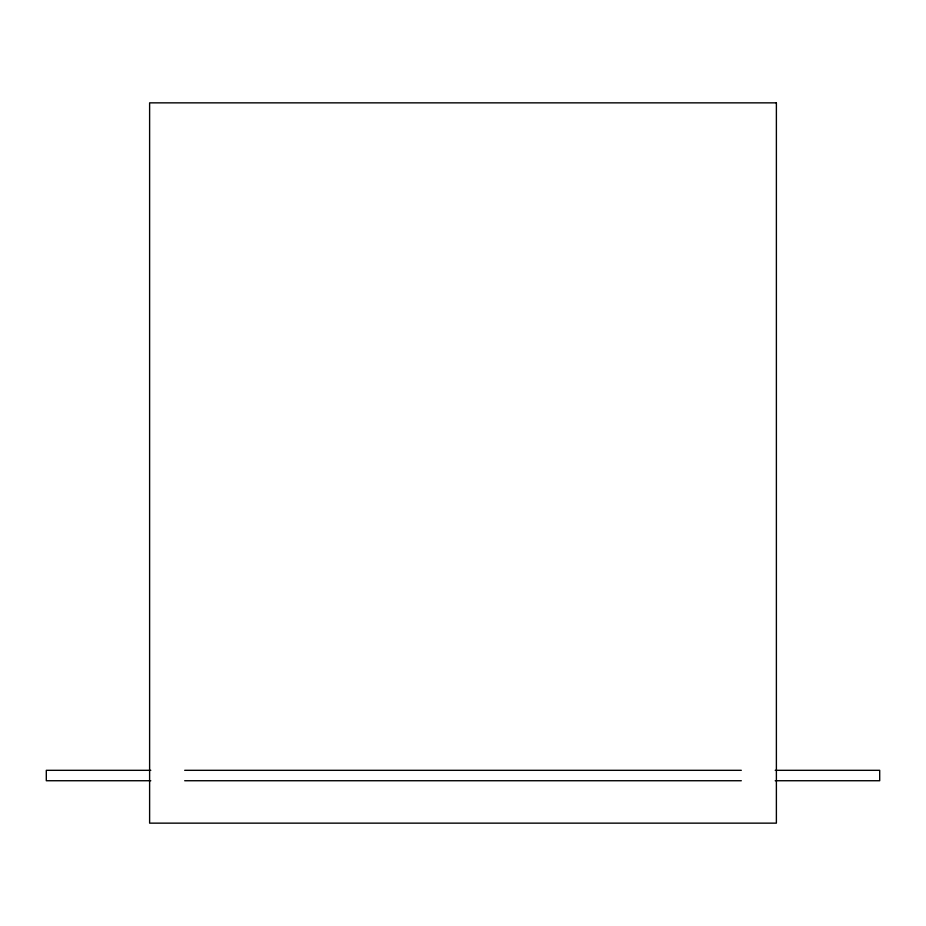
<?xml version="1.0" encoding="UTF-8"?>
<svg xmlns="http://www.w3.org/2000/svg" width="926" height="926" viewBox="0 0 926 926"><rect width="100%" height="100%" fill="white"/><g stroke="black" fill="none" stroke-linecap="round" stroke-linejoin="round"><path stroke-width="1.39" d="M150.788 770.316L46.3 770.316L46.3 780.734L150.788 780.734M184.679 770.316L741.321 770.316M775.212 770.316L879.7 770.316L879.7 780.734L775.212 780.734M184.679 780.734L741.321 780.734M776.382 102.855L149.618 102.855L149.618 823.145L776.382 823.145L776.382 102.855"/></g></svg>
